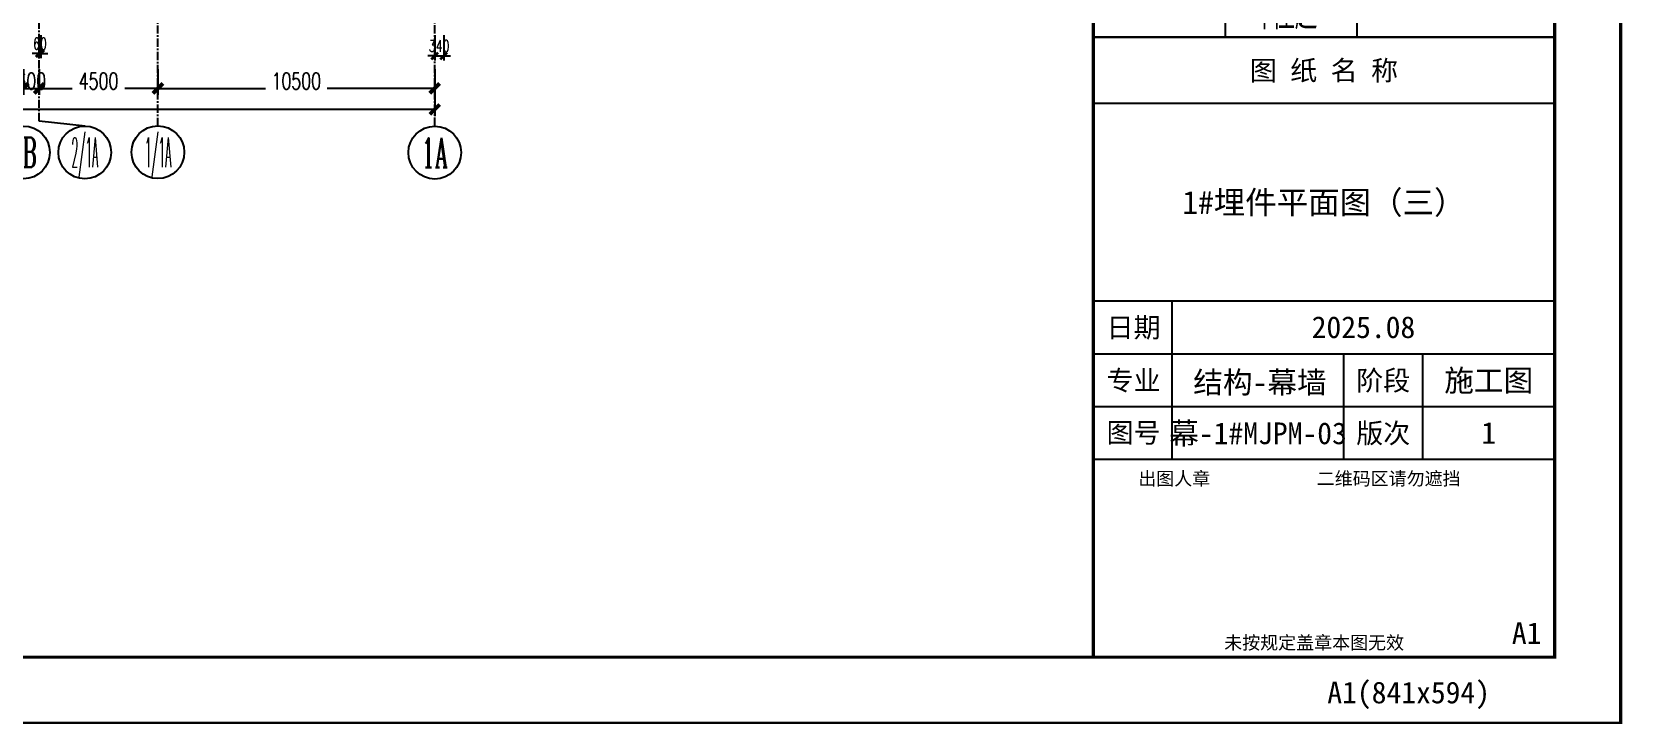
# Model space of a CAD drawing. Extents: x 782294 to 1727252, y -631030 to 17645.
# Drawn here: x 1540770 to 1601089, y -274253 to -248356 of the extents above; entities that cross this region are included whole.
import ezdxf
from ezdxf.enums import TextEntityAlignment as Align

# ---------------------------------------------------------------- set-up
doc = ezdxf.new("R2010")
doc.units = 0
doc.linetypes.add('CENTER', pattern=[2, 1.25, -0.25, 0.25, -0.25])
doc.layers.get('Defpoints').update_dxf_attribs({"color": 210})
for name, color, linetype in [('!ZN1-标注-173', 173, 'Continuous'), ('0-cxFrame', 155, 'Continuous'), ('3符号', 3, 'Continuous'), ('DIM', 173, 'Continuous'), ('DOTE', 1, 'CENTER'), ('qianming', 155, 'Continuous')]:
    doc.layers.add(name, color=color, linetype=linetype)
doc.layers.add('0-cxText', color=131, linetype='Continuous', lineweight=25)
doc.styles.add('_TCH_AXIS', font='COMPLEX', dxfattribs={"bigfont": 'GBCBIG'})
doc.styles.add('BZHZ', font='bzxw', dxfattribs={"width": 0.8, "bigfont": 'bzhz'})
doc.styles.add('cx_biaoti', font='')
doc.styles.add('cx_tuming', font='simhei.ttf')
doc.styles.add('cx_tuqian1', font='')
doc.styles.add('DHTEXT-1', font='romans.shx', dxfattribs={"width": 0.7, "bigfont": 'chinese.shx'})
doc.styles.add('黑体', font='simhei.ttf', dxfattribs={"height": 12})
doc.styles.get('cx_biaoti').set_extended_font_data('SimSun')
doc.styles.get('cx_tuqian1').set_extended_font_data('SimSun')
doc.dimstyles.new('ZN175', dxfattribs={"dimscale": 175, "dimtxt": 2.5, "dimasz": 1.5, "dimexe": 1, "dimexo": 2, "dimgap": 0.9, "dimtad": 1, "dimdec": 0, "dimdsep": 46, "dimtxsty": 'DHTEXT-1', "dimblk": 'ARCHTICK', "dimcen": 2.5, "dimclrd": 173, "dimclre": 173, "dimclrt": 7, "dimazin": 2, "dimtfac": 1, "dimtdec": 0, "dimtix": 1, "dimtmove": 2, "dimatfit": 3, "dimfxl": 0, "dimtolj": 1, "dimtzin": 0, "dimarcsym": 0})
doc.dimstyles.new('ZN250', dxfattribs={"dimscale": 250, "dimtxt": 2.5, "dimasz": 1.5, "dimexe": 1, "dimexo": 2, "dimgap": 0.9, "dimtad": 1, "dimdec": 0, "dimdsep": 46, "dimtxsty": 'DHTEXT-1', "dimblk": 'ARCHTICK', "dimcen": 2.5, "dimclrd": 173, "dimclre": 173, "dimclrt": 7, "dimazin": 2, "dimtfac": 1, "dimtdec": 0, "dimtix": 1, "dimtmove": 2, "dimatfit": 3, "dimfxl": 0, "dimarcsym": 0})

# ---------------------------------------------------------------- blocks, each defined once
blk = doc.blocks.new('zjcx_lan_qianzi(Dragon)')
for p, q in [((-7000, 4800), (0, 4800)), ((-5000, 4800), (-5000, 0)), ((-3000, 4800), (-3000, 0)), ((-7000, 4000), (0, 4000)), ((-7000, 3200), (0, 3200)), ((-7000, 2400), (0, 2400)), ((-7000, 1600), (0, 1600)), ((-7000, 800), (0, 800))]:
    blk.add_line(p, q)
at = {"const_width": 30}
blk.add_lwpolyline([(-7000, 5600), (0, 5600)], dxfattribs=at)
blk.add_lwpolyline([(-7000, 5600), (0, 5600), (0, 0), (-7000, 0)], close=True, dxfattribs=at)
at = {"style": 'cx_biaoti'}
for s, p in [('签  字  栏', (-3500, 5200)), ('审   定', (-6000, 4400)), ('审   核', (-6000, 3600)), ('校   对', (-6000, 2800)), ('设   计', (-6000, 400))]:
    blk.add_text(s, height=300, dxfattribs=at).set_placement(p, align=Align.MIDDLE)
at = {"style": 'cx_biaoti', "width": 0.85}
for s, p in [('项目负责人', (-6000, 2000)), ('专业负责人', (-6000, 1200))]:
    blk.add_text(s, height=300, dxfattribs=at).set_placement(p, align=Align.MIDDLE)
blk = doc.blocks.new('T-签字(Dragon)')
at = {"layer": '0-cxFrame'}
blk.add_blockref('zjcx_lan_qianzi(Dragon)', (0, 0), dxfattribs=at)
at = {"layer": 'qianming', "style": 'BZHZ', "width": 0.8}
for s, p in [('杨永良', (-4113, 4367)), ('姚建中', (-4113, 3567)), ('姜旭超', (-4113, 2767)), ('宋月飞', (-4113, 1967)), ('宋月飞', (-4113, 1167)), ('叶佳超', (-4113, 367))]:
    blk.add_text(s, height=450, dxfattribs=at).set_placement(p, align=Align.MIDDLE)
blk = doc.blocks.new('zjcx_lan_tuming(Dragon)')
for p, q in [((-7000, 8400), (0, 8400)), ((-5800, 3000), (-5800, 5400)), ((-7000, 4600), (0, 4600)), ((-3200, 3000), (-3200, 4600)), ((-2000, 3000), (-2000, 4600)), ((-7000, 3800), (0, 3800))]:
    blk.add_line(p, q)
at = {"const_width": 30}
for points in [[(-7000, 9400), (0, 9400)], [(-7000, 5400), (0, 5400)], [(-7000, 3000), (0, 3000)], [(-7000, 0), (0, 0)]]:
    blk.add_lwpolyline(points, dxfattribs=at)
blk.add_lwpolyline([(-7000, 9400), (0, 9400), (0, 0), (-7000, 0)], close=True)
at = {"style": 'cx_biaoti'}
for s, p in [('图 纸 名 称', (-3500, 8900)), ('日期', (-6388, 5000)), ('专业', (-6388, 4200)), ('阶段', (-2600, 4200)), ('图号', (-6388, 3400)), ('版次', (-2600, 3400))]:
    blk.add_text(s, height=300, dxfattribs=at).set_placement(p, align=Align.MIDDLE)
for s, p in [('出图人章', (-6316, 2607)), ('二维码区请勿遮挡', (-3609, 2607)), ('未按规定盖章本图无效', (-5013, 120))]:
    blk.add_text(s, height=200, dxfattribs=at).set_placement(p)
blk = doc.blocks.new('T-图签(Dragon)')
blk.add_blockref('zjcx_lan_tuming(Dragon)', (0, 0))
at = {"color": 3, "style": 'cx_biaoti'}
for s, p in [('2025.08', (-2900, 5000)), ('结构-幕墙 ', (-4358, 4173)), ('施工图', (-1000, 4200))]:
    blk.add_text(s, height=330, dxfattribs=at).set_placement(p, align=Align.MIDDLE)
blk = doc.blocks.new('zjcx_T1(Dragon)')
at = {"layer": '0-cxFrame', "const_width": 50}
blk.add_lwpolyline([(-7000, 0), (0, 0), (0, 57400), (-7000, 57400)], close=True, dxfattribs=at)
at = {"layer": '0-cxFrame'}
for name, p in [('T-签字(Dragon)', (0, 9400)), ('T-图签(Dragon)', (0, 0))]:
    blk.add_blockref(name, p, dxfattribs=at)
blk = doc.blocks.new('TK22.A1 L(Dragon)')
at = {"layer": '0-cxFrame', "color": 7, "const_width": 0.5}
blk.add_lwpolyline([(0, 0), (-841, 0), (-841, 594), (0, 594)], close=True, dxfattribs=at)
at = {"layer": '0-cxFrame', "const_width": 0.5}
for points in [[(-80, 10), (-821, 10), (-821, 584), (-80, 584)], [(-10, 10), (-80, 10), (-80, 584), (-10, 584)]]:
    blk.add_lwpolyline(points, close=True, dxfattribs=at)
at = {"layer": '0-cxFrame', "xscale": 0.01, "yscale": 0.01, "zscale": 0.01}
blk.add_blockref('zjcx_T1(Dragon)', (-10, 10), dxfattribs=at)
at = {"style": '黑体', "flags": 4}
blk.add_attdef('图幅', text='', height=3.3, dxfattribs=at).set_placement((-40, 3), align=Align.RIGHT)
at = {"layer": '0-cxFrame', "style": '黑体'}
blk.add_text('(841x594)', height=3.3, dxfattribs=at).set_placement((-40, 3))
at = {"layer": '0-cxText', "flags": 4}
for tag, height, style, p in [('建设单位', 3.5, 'cx_tuming', (-45, 240)), ('项目名称', 3.5, 'cx_tuming', (-45, 210)), ('子项名称', 3.5, 'cx_tuming', (-45, 180)), ('工程编号', 3.3, 'cx_tuqian1', (-35, 165)), ('图名1', 3.5, 'cx_tuming', (-45, 87)), ('图名2', 3.5, 'cx_tuming', (-45, 79)), ('图名3', 3.5, 'cx_tuming', (-45, 71)), ('出图日期', 3.3, 'cx_tuqian1', (-39, 60)), ('专业', 3.3, 'cx_tuqian1', (-55, 52)), ('图号', 3.3, 'cx_tuqian1', (-55, 44)), ('版次', 3.3, 'cx_tuqian1', (-20, 44))]:
    blk.add_attdef(tag, text='', height=height, dxfattribs=dict(at, style=style)).set_placement(p, align=Align.MIDDLE)
at = {"layer": 'Defpoints', "color": 6, "flags": 4}
for tag, height, style, p in [('tufu', 3.3, '黑体', (-12, 12)), ('dwfname', 4, 'cx_tuqian1', (-80, 3))]:
    blk.add_attdef(tag, text='', height=height, dxfattribs=dict(at, style=style)).set_placement(p, align=Align.RIGHT)
blk = doc.blocks.new('_ArchTick')
at = {"color": 0, "linetype": 'ByBlock', "const_width": 0.4}
blk.add_lwpolyline([(-0.5, -0.5), (0.5, 0.5)], dxfattribs=at)
blk = doc.blocks.new('*D1380')
at = {"layer": 'Defpoints', "color": 0, "ltscale": 2500, "transparency": 16777216}
for p in [(109500, -3340), (110100, -3340), (110100, -4567)]:
    blk.add_point(p, dxfattribs=at)
at = {"layer": 'DIM', "color": 173, "linetype": 'ByBlock', "lineweight": -2, "ltscale": 2500, "transparency": 16777216}
for p, q in [((109500, -3840), (109500, -4817)), ((110100, -3840), (110100, -4817)), ((109500, -4567), (110100, -4567))]:
    blk.add_line(p, q, dxfattribs=at)
at = {"layer": 'DIM', "color": 173, "lineweight": -2, "ltscale": 2500, "transparency": 16777216, "xscale": 375, "yscale": 375, "zscale": 375, "rotation": 180}
blk.add_blockref('_ArchTick', (109500, -4567), dxfattribs=at)
at = {"layer": 'DIM', "color": 173, "lineweight": -2, "ltscale": 2500, "transparency": 16777216, "xscale": 375, "yscale": 375, "zscale": 375}
blk.add_blockref('_ArchTick', (110100, -4567), dxfattribs=at)
at = {"layer": 'DIM', "color": 7, "ltscale": 2500, "transparency": 16777216, "insert": (109800, -4292), "char_height": 625, "attachment_point": 5, "style": 'DHTEXT-1'}
blk.add_mtext('600', dxfattribs=at)
blk = doc.blocks.new('*D1381')
at = {"layer": 'Defpoints', "color": 0, "ltscale": 2500, "transparency": 16777216}
for p in [(110100, -3340), (114600, -3340), (114600, -4567)]:
    blk.add_point(p, dxfattribs=at)
at = {"layer": 'DIM', "color": 173, "linetype": 'ByBlock', "lineweight": -2, "ltscale": 2500, "transparency": 16777216}
for p, q in [((110100, -3840), (110100, -4817)), ((114600, -3840), (114600, -4817)), ((110100, -4567), (111354, -4567)), ((114600, -4567), (113346, -4567))]:
    blk.add_line(p, q, dxfattribs=at)
at = {"layer": 'DIM', "color": 173, "lineweight": -2, "ltscale": 2500, "transparency": 16777216, "xscale": 375, "yscale": 375, "zscale": 375, "rotation": 180}
blk.add_blockref('_ArchTick', (110100, -4567), dxfattribs=at)
at = {"layer": 'DIM', "color": 173, "lineweight": -2, "ltscale": 2500, "transparency": 16777216, "xscale": 375, "yscale": 375, "zscale": 375}
blk.add_blockref('_ArchTick', (114600, -4567), dxfattribs=at)
at = {"layer": 'DIM', "color": 7, "ltscale": 2500, "transparency": 16777216, "insert": (112350, -4292), "char_height": 625, "attachment_point": 5, "style": 'DHTEXT-1'}
blk.add_mtext('4500', dxfattribs=at)
blk = doc.blocks.new('*D1382')
at = {"layer": 'Defpoints', "color": 0, "ltscale": 2500, "transparency": 16777216}
for p in [(114600, -3340), (125100, -3340), (125100, -4567)]:
    blk.add_point(p, dxfattribs=at)
at = {"layer": 'DIM', "color": 173, "linetype": 'ByBlock', "lineweight": -2, "ltscale": 2500, "transparency": 16777216}
for p, q in [((114600, -3840), (114600, -4817)), ((125100, -3840), (125100, -4817)), ((114600, -4567), (118677, -4567)), ((125100, -4567), (121023, -4567))]:
    blk.add_line(p, q, dxfattribs=at)
at = {"layer": 'DIM', "color": 173, "lineweight": -2, "ltscale": 2500, "transparency": 16777216, "xscale": 375, "yscale": 375, "zscale": 375, "rotation": 180}
blk.add_blockref('_ArchTick', (114600, -4567), dxfattribs=at)
at = {"layer": 'DIM', "color": 173, "lineweight": -2, "ltscale": 2500, "transparency": 16777216, "xscale": 375, "yscale": 375, "zscale": 375}
blk.add_blockref('_ArchTick', (125100, -4567), dxfattribs=at)
at = {"layer": 'DIM', "color": 7, "ltscale": 2500, "transparency": 16777216, "insert": (119850, -4292), "char_height": 625, "attachment_point": 5, "style": 'DHTEXT-1'}
blk.add_mtext('10500', dxfattribs=at)
blk = doc.blocks.new('*D1383')
at = {"layer": 'Defpoints', "color": 0, "ltscale": 2500, "transparency": 16777216}
for p in [(0, -3440), (125100, -3440), (125100, -5367)]:
    blk.add_point(p, dxfattribs=at)
at = {"layer": 'DIM', "color": 173, "linetype": 'ByBlock', "lineweight": -2, "ltscale": 2500, "transparency": 16777216}
for p, q in [((0, -3940), (0, -5617)), ((125100, -3940), (125100, -5617)), ((0, -5367), (61269, -5367)), ((125100, -5367), (64031, -5367))]:
    blk.add_line(p, q, dxfattribs=at)
at = {"layer": 'DIM', "color": 173, "lineweight": -2, "ltscale": 2500, "transparency": 16777216, "xscale": 375, "yscale": 375, "zscale": 375, "rotation": 180}
blk.add_blockref('_ArchTick', (0, -5367), dxfattribs=at)
at = {"layer": 'DIM', "color": 173, "lineweight": -2, "ltscale": 2500, "transparency": 16777216, "xscale": 375, "yscale": 375, "zscale": 375}
blk.add_blockref('_ArchTick', (125100, -5367), dxfattribs=at)
at = {"layer": 'DIM', "color": 7, "ltscale": 2500, "transparency": 16777216, "insert": (62650, -5092), "char_height": 625, "attachment_point": 5, "style": 'DHTEXT-1'}
blk.add_mtext('125100', dxfattribs=at)
blk = doc.blocks.new('卓越-轴号')
blk.add_circle((0, 0), 4)
at = {"color": 0, "style": '_TCH_AXIS', "width": 1.041667, "flags": 8}
blk.add_attdef('A', text='', height=4.48, dxfattribs=at).set_placement((-2, -2.24), (2, -2.24), align=Align.FIT)
blk = doc.blocks.new('*D1406')
at = {"layer": '!ZN1-标注-173', "color": 173, "linetype": 'ByBlock', "lineweight": -2, "ltscale": 1750, "transparency": 16777216}
for p, q in [((1541051, -248481), (1541051, -249354)), ((1541111, -248481), (1541111, -249354)), ((1541051, -249179), (1540789, -249179)), ((1541111, -249179), (1541051, -249179)), ((1541111, -249179), (1541374, -249179))]:
    blk.add_line(p, q, dxfattribs=at)
at = {"layer": 'Defpoints', "color": 0, "ltscale": 1750, "transparency": 16777216}
for p in [(1541051, -248131), (1541111, -248131), (1541051, -249179)]:
    blk.add_point(p, dxfattribs=at)
at = {"layer": '!ZN1-标注-173', "color": 173, "lineweight": -2, "ltscale": 1750, "transparency": 16777216, "xscale": 262.5, "yscale": 262.5, "zscale": 262.5}
blk.add_blockref('_ArchTick', (1541051, -249179), dxfattribs=at)
at = {"layer": '!ZN1-标注-173', "color": 173, "lineweight": -2, "ltscale": 1750, "transparency": 16777216, "xscale": 262.5, "yscale": 262.5, "zscale": 262.5, "rotation": 180}
blk.add_blockref('_ArchTick', (1541111, -249179), dxfattribs=at)
at = {"layer": '!ZN1-标注-173', "color": 7, "ltscale": 1750, "transparency": 16777216, "insert": (1541081, -248803), "char_height": 437.5, "attachment_point": 5, "style": 'DHTEXT-1'}
blk.add_mtext('\\A1;60', dxfattribs=at)
blk = doc.blocks.new('*D1407')
at = {"layer": '!ZN1-标注-173', "color": 173, "linetype": 'ByBlock', "lineweight": -2, "ltscale": 1750, "transparency": 16777216}
for p, q in [((1556051, -248481), (1556051, -249446)), ((1556391, -248481), (1556391, -249446)), ((1556051, -249271), (1555789, -249271)), ((1556051, -249271), (1556391, -249271)), ((1556391, -249271), (1556654, -249271))]:
    blk.add_line(p, q, dxfattribs=at)
at = {"layer": 'Defpoints', "color": 0, "ltscale": 1750, "transparency": 16777216}
for p in [(1556051, -248131), (1556391, -248131), (1556391, -249271)]:
    blk.add_point(p, dxfattribs=at)
at = {"layer": '!ZN1-标注-173', "color": 173, "lineweight": -2, "ltscale": 1750, "transparency": 16777216, "xscale": 262.5, "yscale": 262.5, "zscale": 262.5}
blk.add_blockref('_ArchTick', (1556051, -249271), dxfattribs=at)
at = {"layer": '!ZN1-标注-173', "color": 173, "lineweight": -2, "ltscale": 1750, "transparency": 16777216, "xscale": 262.5, "yscale": 262.5, "zscale": 262.5, "rotation": 180}
blk.add_blockref('_ArchTick', (1556391, -249271), dxfattribs=at)
at = {"layer": '!ZN1-标注-173', "color": 7, "ltscale": 1750, "transparency": 16777216, "insert": (1556221, -248895), "char_height": 437.5, "attachment_point": 5, "style": 'DHTEXT-1'}
blk.add_mtext('\\A1;340', dxfattribs=at)
blk = doc.blocks.new('20250901082728')
at = {"layer": 'DOTE', "ltscale": 250}
for p, q in [((114600, -5993.9), (114600, 99662.3)), ((125100, -5988.9), (125100, 99662.3)), ((110100, -5810), (110100, 98940.2))]:
    blk.add_line(p, q, dxfattribs=at)
at = {"layer": 'DOTE', "linetype": 'ByBlock'}
blk.add_line((111845.3, -5994), (110100, -5810), dxfattribs=at)
at = {"layer": '3符号', "color": 7}
ref = blk.add_blockref('卓越-轴号', (109501.1, -6993.9), dxfattribs=dict(at, xscale=250, yscale=250, zscale=250))
ref.add_attrib('A', '1B', dxfattribs={"layer": '0', "color": 0, "height": 1120, "style": '_TCH_AXIS', "width": 0.585938}).set_placement((109001.1, -7553.9), (110001.1, -7553.9), align=Align.FIT)
ref = blk.add_blockref('卓越-轴号', (111828.2, -6993.9), dxfattribs=dict(at, xscale=250, yscale=250, zscale=250))
ref.add_attrib('A', '2/1A', dxfattribs={"layer": '0', "color": 0, "height": 1120, "style": '_TCH_AXIS', "width": 0.25}).set_placement((111328.2, -7553.9), (112328.2, -7553.9), align=Align.FIT)
ref = blk.add_blockref('卓越-轴号', (114601.1, -6988.9), dxfattribs=dict(at, xscale=250, yscale=250, zscale=250))
ref.add_attrib('A', '1/1A', dxfattribs={"layer": '0', "color": 0, "height": 1120, "style": '_TCH_AXIS', "width": 0.267857}).set_placement((114101.1, -7548.9), (115101.1, -7548.9), align=Align.FIT)
ref = blk.add_blockref('卓越-轴号', (125101.1, -7003), dxfattribs=dict(at, xscale=250, yscale=250, zscale=250))
ref.add_attrib('A', '1A', dxfattribs={"layer": '0', "color": 0, "height": 1120, "style": '_TCH_AXIS', "width": 0.568182}).set_placement((124601.1, -7563), (125601.1, -7563), align=Align.FIT)
at = {"layer": 'DIM', "ltscale": 2500}
for base, p1, p2, picture, middle in [((125100, -5366.7), (0, -3440), (125100, -3440), '*D1383', (62650, -5091.7)), ((110100, -4566.7), (109500, -3340), (110100, -3340), '*D1380', (109800, -4291.7)), ((114600, -4566.7), (110100, -3340), (114600, -3340), '*D1381', (112350, -4291.7)), ((125100, -4566.7), (114600, -3340), (125100, -3340), '*D1382', (119850, -4291.7))]:
    dim = blk.add_linear_dim(base=base, p1=p1, p2=p2, angle=0, dimstyle='ZN250', dxfattribs=at)
    dim.commit()
    dim.dimension.update_dxf_attribs({"geometry": picture, "text_midpoint": middle, "dimtype": 129})

msp = doc.modelspace()

# ---------------------------------------------------------------- block references
at = {"ltscale": 2000}
msp.add_blockref('20250901082728', (1430951.4, -245931.2), dxfattribs=at)
at = {"layer": '0-cxFrame'}
ref = msp.add_blockref('TK22.A1 L(Dragon)', (1601026.7, -274555.4), dxfattribs=dict(at, xscale=250, yscale=250, zscale=250))
ref.add_attrib('图名2', '1#埋件平面图（三）', dxfattribs={"layer": '0-cxText', "height": 875, "style": 'cx_tuming'}).set_placement((1589776.7, -254805.4), align=Align.MIDDLE)
ref.add_attrib('图号', '幕-1#MJPM-03', dxfattribs={"layer": '0-cxText', "height": 825, "style": 'cx_tuqian1'}).set_placement((1587276.7, -263555.4), align=Align.MIDDLE)
ref.add_attrib('版次', '1', dxfattribs={"layer": '0-cxText', "height": 825, "style": 'cx_tuqian1'}).set_placement((1596026.7, -263555.4), align=Align.MIDDLE)
ref.add_attrib('图幅', 'A1', dxfattribs={"layer": '0', "height": 825, "style": '黑体'}).set_placement((1591026.7, -273805.4), align=Align.RIGHT)
ref.add_attrib('tufu', 'A1', dxfattribs={"layer": 'Defpoints', "color": 6, "height": 825, "style": '黑体'}).set_placement((1598026.7, -271555.4), align=Align.RIGHT)

# ---------------------------------------------------------------- dimensions: what is measured, and where the dimension line sits
at = {"layer": '!ZN1-标注-173', "ltscale": 1750}
for base, p1, p2, picture, middle in [((1541051.3, -249179.5), (1541111.3, -248131.2), (1541051.3, -248131.2), '*D1406', (1541081.3, -248803.2)), ((1556391.3, -249271.2), (1556051.3, -248131.2), (1556391.3, -248131.2), '*D1407', (1556221.3, -248894.9))]:
    dim = msp.add_linear_dim(base=base, p1=p1, p2=p2, dimstyle='ZN175', dxfattribs=at)
    dim.commit()
    dim.dimension.update_dxf_attribs({"geometry": picture, "text_midpoint": middle})

doc.saveas('drawing.dxf')
